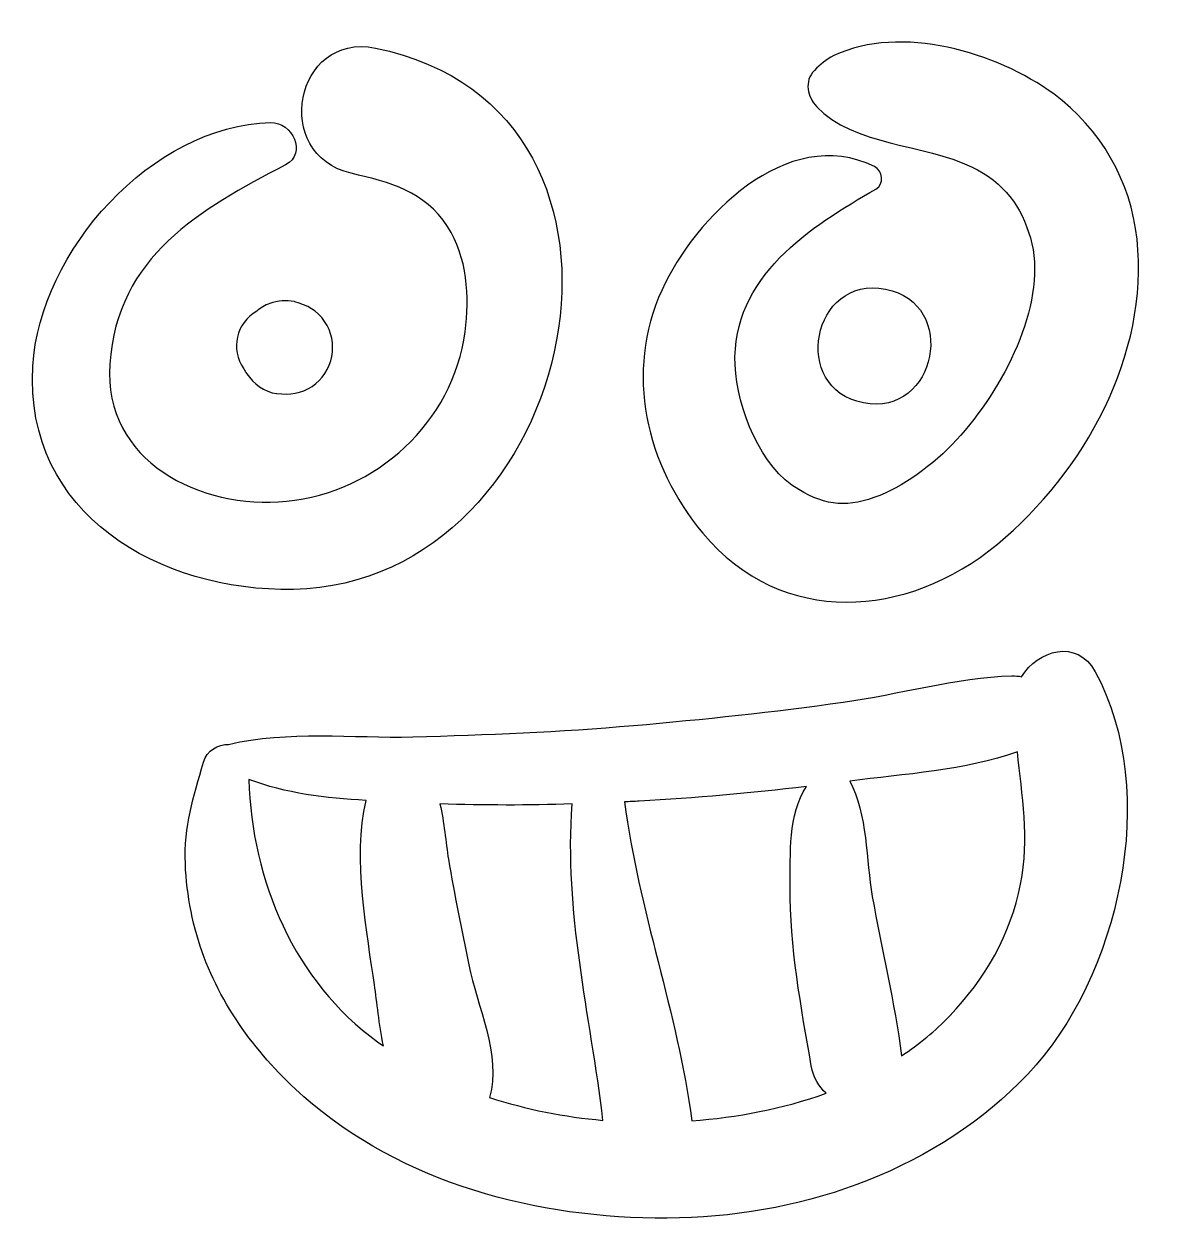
# Model space of a CAD drawing. Header units: centimetres. Extents: x -10 to 10.2, y -10.6 to 10.7.
import ezdxf

# ---------------------------------------------------------------- set-up
doc = ezdxf.new("R2010")
doc.units = ezdxf.units.CM
doc.header["$MEASUREMENT"] = 0
doc.layers.add('Layer 1', color=7, linetype='Continuous')

msp = doc.modelspace()

# ---------------------------------------------------------------- linework, layer by layer
at = {"layer": 'Layer 1'}
for points, knots in [([(2.08814, 1.68259), (1.07616, 2.89412), (0.68897, 4.53834), (1.36154, 6.01424), (1.36154, 6.01424), (1.94029, 7.28429), (3.58573, 8.97763), (5.14127, 8.20965), (5.14127, 8.20965), (5.28933, 8.1367), (5.32312, 7.89797), (5.1681, 7.80931), (5.1681, 7.80931), (4.00761, 7.14494), (2.59548, 6.24359), (2.66194, 4.67794), (2.66194, 4.67794), (2.69536, 3.89295), (3.12284, 2.85131), (3.79322, 2.45713), (3.79322, 2.45713), (4.29421, 2.16246), (4.67632, 2.1304), (5.23655, 2.35479), (5.23655, 2.35479), (5.73656, 2.55534), (6.28054, 2.97288), (6.67856, 3.42659), (6.67856, 3.42659), (7.51028, 4.37504), (8.22883, 5.85076), (7.91673, 6.9388), (7.91673, 6.9388), (7.75639, 7.49789), (7.45747, 7.919), (6.8675, 8.20507), (6.8675, 8.20507), (6.02538, 8.61343), (4.76472, 8.58509), (4.11443, 9.27264), (4.11443, 9.27264), (3.95161, 9.44446), (3.88395, 9.73003), (4.07226, 9.91899), (4.07226, 9.91899), (4.18333, 10.0307), (4.27533, 10.116), (4.41955, 10.18431), (4.41955, 10.18431), (5.60919, 10.74827), (7.31425, 10.24684), (8.33115, 9.50119), (8.33115, 9.50119), (9.16491, 8.88995), (9.70431, 7.9443), (9.81422, 6.916), (9.81422, 6.916), (10.03438, 4.86125), (8.87638, 2.76641), (7.32827, 1.48625), (7.32827, 1.48625), (5.725, 0.16063), (3.49859, -0.00643), (2.08814, 1.68259), (2.08814, 1.68259), (2.08814, 1.68259), (2.08814, 1.68259), (2.08814, 1.68259)], [0, 0, 0, 0, 0.05555556, 0.05555556, 0.05555556, 0.05555556, 0.11111111, 0.11111111, 0.11111111, 0.11111111, 0.16666667, 0.16666667, 0.16666667, 0.16666667, 0.22222222, 0.22222222, 0.22222222, 0.22222222, 0.27777778, 0.27777778, 0.27777778, 0.27777778, 0.33333333, 0.33333333, 0.33333333, 0.33333333, 0.38888889, 0.38888889, 0.38888889, 0.38888889, 0.44444444, 0.44444444, 0.44444444, 0.44444444, 0.5, 0.5, 0.5, 0.5, 0.55555556, 0.55555556, 0.55555556, 0.55555556, 0.61111111, 0.61111111, 0.61111111, 0.61111111, 0.66666667, 0.66666667, 0.66666667, 0.66666667, 0.72222222, 0.72222222, 0.72222222, 0.72222222, 0.77777778, 0.77777778, 0.77777778, 0.77777778, 0.83333333, 0.83333333, 0.83333333, 0.83333333, 0.88888889, 0.88888889, 0.88888889, 0.88888889, 1, 1, 1, 1]), ([(-3.73647, 10.31798), (-5.17588, 10.60855), (-5.58906, 8.4183), (-4.16779, 8.08902), (-4.16779, 8.08902), (-3.46683, 7.92683), (-2.86585, 7.77096), (-2.45361, 7.1403), (-2.45361, 7.1403), (-2.10201, 6.6029), (-2.06054, 5.8857), (-2.14257, 5.26845), (-2.14257, 5.26845), (-2.35736, 3.65536), (-3.72441, 2.40574), (-5.3186, 2.25006), (-5.3186, 2.25006), (-6.85469, 2.09986), (-8.58581, 2.96417), (-8.46458, 4.69269), (-8.46458, 4.69269), (-8.32925, 6.61999), (-6.86544, 7.4388), (-5.33625, 8.2398), (-5.33625, 8.2398), (-4.94213, 8.44628), (-5.2246, 9.00302), (-5.59962, 8.99339), (-5.59962, 8.99339), (-7.71967, 8.93972), (-9.71143, 6.70153), (-9.83382, 4.65632), (-9.83382, 4.65632), (-9.99141, 2.02237), (-7.57507, 0.63611), (-5.19594, 0.68122), (-5.19594, 0.68122), (-0.12028, 0.77729), (1.72731, 9.2157), (-3.73647, 10.31798), (-3.73647, 10.31798), (-3.73647, 10.31798), (-3.73647, 10.31798), (-3.73647, 10.31798)], [0, 0, 0, 0, 0.08333333, 0.08333333, 0.08333333, 0.08333333, 0.16666667, 0.16666667, 0.16666667, 0.16666667, 0.25, 0.25, 0.25, 0.25, 0.33333333, 0.33333333, 0.33333333, 0.33333333, 0.41666667, 0.41666667, 0.41666667, 0.41666667, 0.5, 0.5, 0.5, 0.5, 0.58333333, 0.58333333, 0.58333333, 0.58333333, 0.66666667, 0.66666667, 0.66666667, 0.66666667, 0.75, 0.75, 0.75, 0.75, 0.83333333, 0.83333333, 0.83333333, 0.83333333, 1, 1, 1, 1]), ([(4.94498, 4.00169), (6.25173, 3.74883), (6.64376, 5.77509), (5.33704, 6.02797), (5.33704, 6.02797), (4.0304, 6.28089), (3.63818, 4.25453), (4.94498, 4.00169), (4.94498, 4.00169), (4.94498, 4.00169), (4.94498, 4.00169), (4.94498, 4.00169)], [0, 0, 0, 0, 0.25, 0.25, 0.25, 0.25, 0.5, 0.5, 0.5, 0.5, 1, 1, 1, 1]), ([(-6.08084, 4.6101), (-6.31873, 4.95567), (-6.21771, 5.42269), (-5.84973, 5.63737), (-5.84973, 5.63737), (-5.78173, 5.6933), (-5.70633, 5.74098), (-5.61409, 5.77342), (-5.61409, 5.77342), (-5.47206, 5.82271), (-5.32728, 5.83345), (-5.17943, 5.80541), (-5.17943, 5.80541), (-5.17943, 5.80541), (-5.17305, 5.80353), (-5.17305, 5.80353), (-5.17305, 5.80353), (-4.9535, 5.74294), (-4.77213, 5.64605), (-4.64124, 5.45211), (-4.64124, 5.45211), (-4.518, 5.27), (-4.47175, 5.04359), (-4.51355, 4.82759), (-4.51355, 4.82759), (-4.55538, 4.61158), (-4.6827, 4.41884), (-4.86497, 4.29575), (-4.86497, 4.29575), (-5.05878, 4.16468), (-5.26317, 4.1424), (-5.48949, 4.16806), (-5.48949, 4.16806), (-5.48949, 4.16806), (-5.4961, 4.16875), (-5.4961, 4.16875), (-5.4961, 4.16875), (-5.70676, 4.19269), (-5.91314, 4.34983), (-6.0282, 4.52049), (-6.0282, 4.52049), (-6.04793, 4.54948), (-6.06523, 4.57959), (-6.08084, 4.6101)], [0, 0, 0, 0, 0.08333333, 0.08333333, 0.08333333, 0.08333333, 0.16666667, 0.16666667, 0.16666667, 0.16666667, 0.25, 0.25, 0.25, 0.25, 0.33333333, 0.33333333, 0.33333333, 0.33333333, 0.41666667, 0.41666667, 0.41666667, 0.41666667, 0.5, 0.5, 0.5, 0.5, 0.58333333, 0.58333333, 0.58333333, 0.58333333, 0.66666667, 0.66666667, 0.66666667, 0.66666667, 0.75, 0.75, 0.75, 0.75, 0.83333333, 0.83333333, 0.83333333, 0.83333333, 1, 1, 1, 1]), ([(9.07008, -0.78457), (8.74173, -0.18328), (8.04474, -0.40714), (7.76, -0.87352), (7.76, -0.87352), (7.7051, -0.86238), (7.64805, -0.85492), (7.58569, -0.85664), (7.58569, -0.85664), (6.59692, -0.88432), (5.57015, -1.18888), (4.58793, -1.32654), (4.58793, -1.32654), (3.34775, -1.50027), (2.09952, -1.63322), (0.85209, -1.7412), (0.85209, -1.7412), (-0.45215, -1.85399), (-1.76303, -1.90992), (-3.07128, -1.94308), (-3.07128, -1.94308), (-4.13901, -1.97001), (-5.30349, -1.82637), (-6.34915, -2.07701), (-6.34915, -2.07701), (-6.53663, -2.07466), (-6.7393, -2.18499), (-6.79672, -2.39197), (-6.79672, -2.39197), (-6.97418, -3.03194), (-7.14785, -3.52105), (-7.11959, -4.20648), (-7.11959, -4.20648), (-7.09668, -4.76494), (-6.98325, -5.34707), (-6.78497, -5.86968), (-6.78497, -5.86968), (-6.39569, -6.8961), (-5.6929, -7.7855), (-4.85497, -8.48347), (-4.85497, -8.48347), (-3.05414, -9.98276), (-0.6314, -10.56373), (1.66989, -10.50732), (1.66989, -10.50732), (3.95293, -10.45144), (6.28055, -9.62639), (7.86969, -7.94848), (7.86969, -7.94848), (9.49455, -6.233), (10.24104, -2.92854), (9.07008, -0.78457), (9.07008, -0.78457), (9.07008, -0.78457), (9.07008, -0.78457), (9.07008, -0.78457)], [0, 0, 0, 0, 0.06666667, 0.06666667, 0.06666667, 0.06666667, 0.13333333, 0.13333333, 0.13333333, 0.13333333, 0.2, 0.2, 0.2, 0.2, 0.26666667, 0.26666667, 0.26666667, 0.26666667, 0.33333333, 0.33333333, 0.33333333, 0.33333333, 0.4, 0.4, 0.4, 0.4, 0.46666667, 0.46666667, 0.46666667, 0.46666667, 0.53333333, 0.53333333, 0.53333333, 0.53333333, 0.6, 0.6, 0.6, 0.6, 0.66666667, 0.66666667, 0.66666667, 0.66666667, 0.73333333, 0.73333333, 0.73333333, 0.73333333, 0.8, 0.8, 0.8, 0.8, 0.86666667, 0.86666667, 0.86666667, 0.86666667, 1, 1, 1, 1]), ([(6.48293, -6.90801), (6.22361, -7.18), (5.93405, -7.41543), (5.62415, -7.62138), (5.62415, -7.62138), (5.5021, -6.66668), (5.26627, -5.73083), (5.10266, -4.78296), (5.10266, -4.78296), (4.99349, -4.14891), (5.01664, -3.31005), (4.70242, -2.73299), (4.70242, -2.73299), (5.65648, -2.60692), (6.76389, -2.54162), (7.68441, -2.20737), (7.68441, -2.20737), (7.76662, -2.98604), (7.90277, -3.74039), (7.74098, -4.56756), (7.74098, -4.56756), (7.56552, -5.46492), (7.10893, -6.25126), (6.48293, -6.90801), (6.48293, -6.90801), (6.48293, -6.90801), (6.48293, -6.90801), (6.48293, -6.90801)], [0, 0, 0, 0, 0.125, 0.125, 0.125, 0.125, 0.25, 0.25, 0.25, 0.25, 0.375, 0.375, 0.375, 0.375, 0.5, 0.5, 0.5, 0.5, 0.625, 0.625, 0.625, 0.625, 0.75, 0.75, 0.75, 0.75, 1, 1, 1, 1]), ([(-5.98929, -2.70013), (-5.34611, -2.95421), (-4.60748, -3.03261), (-3.90458, -3.07626), (-3.90458, -3.07626), (-4.15019, -4.08879), (-3.87608, -5.494), (-3.75411, -6.3591), (-3.75411, -6.3591), (-3.71119, -6.6648), (-3.67423, -7.05786), (-3.5956, -7.44347), (-3.5956, -7.44347), (-3.63103, -7.419), (-3.66736, -7.39592), (-3.70209, -7.37063), (-3.70209, -7.37063), (-5.1729, -6.30912), (-5.94421, -4.49522), (-5.98929, -2.70013), (-5.98929, -2.70013), (-5.98929, -2.70013), (-5.98929, -2.70013), (-5.98929, -2.70013)], [0, 0, 0, 0, 0.14285714, 0.14285714, 0.14285714, 0.14285714, 0.28571429, 0.28571429, 0.28571429, 0.28571429, 0.42857143, 0.42857143, 0.42857143, 0.42857143, 0.57142857, 0.57142857, 0.57142857, 0.57142857, 0.71428571, 0.71428571, 0.71428571, 0.71428571, 1, 1, 1, 1]), ([(1.89328, -8.7793), (1.63626, -6.85567), (0.94586, -5.0256), (0.69387, -3.10076), (0.69387, -3.10076), (0.78174, -3.09645), (0.86939, -3.09375), (0.95721, -3.08909), (0.95721, -3.08909), (1.95159, -3.03533), (2.94201, -2.94539), (3.93025, -2.82877), (3.93025, -2.82877), (3.606, -3.33026), (3.64635, -4.02932), (3.64114, -4.61659), (3.64114, -4.61659), (3.63185, -5.66397), (3.83807, -6.76995), (4.01801, -7.79868), (4.01801, -7.79868), (4.05479, -8.00945), (4.15263, -8.17177), (4.28278, -8.28829), (4.28278, -8.28829), (3.51361, -8.56641), (2.69171, -8.71929), (1.89328, -8.7793), (1.89328, -8.7793), (1.89328, -8.7793), (1.89328, -8.7793), (1.89328, -8.7793)], [0, 0, 0, 0, 0.11111111, 0.11111111, 0.11111111, 0.11111111, 0.22222222, 0.22222222, 0.22222222, 0.22222222, 0.33333333, 0.33333333, 0.33333333, 0.33333333, 0.44444444, 0.44444444, 0.44444444, 0.44444444, 0.55555556, 0.55555556, 0.55555556, 0.55555556, 0.66666667, 0.66666667, 0.66666667, 0.66666667, 0.77777778, 0.77777778, 0.77777778, 0.77777778, 1, 1, 1, 1]), ([(-1.70685, -8.36403), (-1.49127, -7.61984), (-1.93238, -6.7224), (-2.07489, -6.00059), (-2.07489, -6.00059), (-2.19877, -5.37474), (-2.33442, -4.75374), (-2.4374, -4.12353), (-2.4374, -4.12353), (-2.48754, -3.81677), (-2.51413, -3.46623), (-2.58895, -3.13759), (-2.58895, -3.13759), (-1.8038, -3.16376), (-1.01992, -3.16286), (-0.23551, -3.13878), (-0.23551, -3.13878), (-0.38553, -5.04881), (0.08559, -6.88412), (0.31162, -8.7707), (0.31162, -8.7707), (-0.36973, -8.71114), (-1.05315, -8.57726), (-1.70685, -8.36403), (-1.70685, -8.36403), (-1.70685, -8.36403), (-1.70685, -8.36403), (-1.70685, -8.36403)], [0, 0, 0, 0, 0.125, 0.125, 0.125, 0.125, 0.25, 0.25, 0.25, 0.25, 0.375, 0.375, 0.375, 0.375, 0.5, 0.5, 0.5, 0.5, 0.625, 0.625, 0.625, 0.625, 0.75, 0.75, 0.75, 0.75, 1, 1, 1, 1])]:
    msp.add_open_spline(points, degree=3, knots=knots, dxfattribs=at)

doc.saveas('drawing.dxf')
